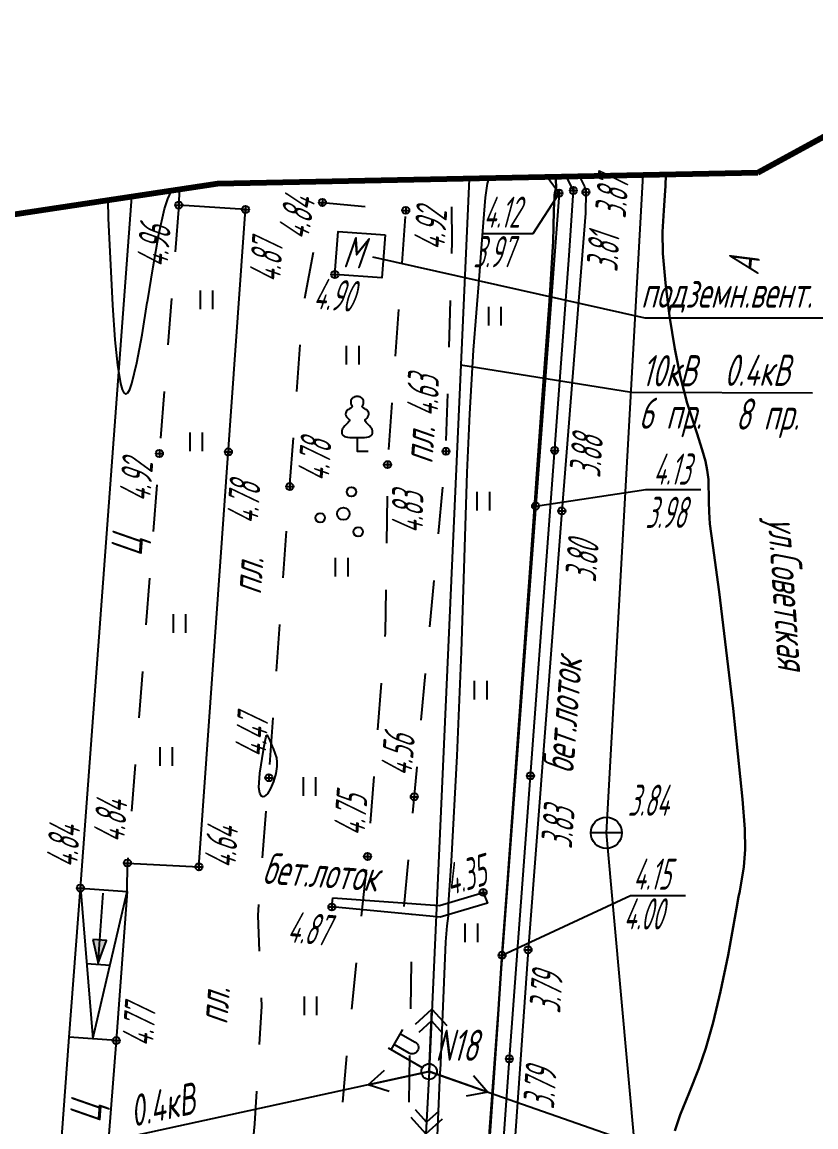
# Model space of a CAD drawing. Extents: x 1233805 to 1234355, y 654698 to 655114.
# Drawn here: x 1234004.64 to 1234030.1, y 655056.28 to 655091.71 of the extents above; entities that cross this region are included whole.
import ezdxf

# ---------------------------------------------------------------- set-up
doc = ezdxf.new("R2010")
doc.units = 0
doc.linetypes.add('ИИDash_15_15', pattern=[3, 1.5, -1.5])
for name, color, linetype, lineweight in [('ИИ_ВОДОПРОВОДЫ', 80, 'Continuous', 25), ('ИИ_ГОРИЗОНТАЛИ_ОСН', 32, 'Continuous', 25), ('ИИ_ГОРИЗОНТАЛИ_УТОЛЩ', 32, 'Continuous', 30), ('ИИ_ДОРОГИ_АД', 7, 'Continuous', 25), ('ИИ_ЛЭП_ВН', 250, 'Continuous', 25), ('ИИ_ЛЭП_НН', 250, 'Continuous', 25), ('ИИ_ОТМЕТКИ', 7, 'Continuous', 25), ('ИИ_СООРУЖЕНИЕ', 7, 'Continuous', 25), ('ИИ_СТРОЕНИЕ', 7, 'Continuous', 25), ('ИИ_УГОДЬЯ', 7, 'Continuous', 25)]:
    doc.layers.add(name, color=color, linetype=linetype, lineweight=lineweight)
doc.layers.add('Оформление точек', color=7, linetype='Continuous')
doc.styles.add('VNIPISIMPLEXCUR', font='simplex.shx', dxfattribs={"width": 0.8, "oblique": 15})
doc.styles.add('ГОСТ 2.304 КУРСИВ', font='cs_gost2304.shx', dxfattribs={"oblique": 15})
doc.linetypes.add('ИИ251222', pattern='A,2,-2,3,-0.6,["В",VNIPISIMPLEXCUR,S=2,R=0,X=0,Y=-1],-2.8,3,-2,8,-2,8,-2,6', length=41.4)

# ---------------------------------------------------------------- blocks, each defined once
blk = doc.blocks.new('ИИ05401')
at = {"color": 0, "linetype": 'Continuous', "lineweight": 25}
for points in [[(-0.4, 1.2), (-0.4, 0)], [(0.4, 1.2), (0.4, 0)]]:
    blk.add_lwpolyline(points, dxfattribs=at)
blk = doc.blocks.new('ИИ0511015')
at = {"linetype": 'Continuous', "lineweight": 25}
blk.add_hatch(color=0, dxfattribs=at).paths.add_polyline_path([(-0.05, 0, 1), (0.05, 0, 1)])
at = {"color": 0, "linetype": 'Continuous', "lineweight": 25, "flags": 128}
for points in [[(0, 0.5), (0, 3)], [(0, 2.806), (1.5, 2.806)], [(1.184, 2.806), (1.184, 1.706), (1.174, 1.617), (1.144, 1.532), (1.096, 1.456), (1.033, 1.393), (0.957, 1.345), (0.873, 1.316), (0.784, 1.306), (0.695, 1.316), (0.61, 1.345), (0.534, 1.393), (0.471, 1.456), (0.423, 1.532), (0.394, 1.617), (0.384, 1.706), (0.384, 2.806)]]:
    blk.add_lwpolyline(points, dxfattribs=at)
at = {"color": 0, "linetype": 'Continuous', "lineweight": 25}
for radius in [0.5, 0.05]:
    blk.add_circle((0, 0), radius, dxfattribs=at)
blk = doc.blocks.new('ИИ051141')
at = {"color": 0, "linetype": 'Continuous', "lineweight": 25, "flags": 128}
for points in [[(2.5, 0.75), (3.25, 0), (2.5, -0.75)], [(3, 1), (4, 0), (3, -1)], [(0, 0), (4, 0)]]:
    blk.add_lwpolyline(points, dxfattribs=at)
blk = doc.blocks.new('ИИ051144')
at = {"color": 0, "linetype": 'Continuous', "lineweight": 25, "flags": 128}
for points in [[(4, 0), (0, 0)], [(2.775, 0.707), (4, 0), (2.775, -0.707)]]:
    blk.add_lwpolyline(points, dxfattribs=at)
blk = doc.blocks.new('ИИ04101')
at = {"linetype": 'Continuous'}
blk.add_hatch(color=0, dxfattribs=at).paths.add_polyline_path([(5, -0.441), (7.5, 0), (5, 0.441)])
at = {"color": 0, "linetype": 'Continuous', "flags": 128}
blk.add_lwpolyline([(7.5, 0), (0, 0)], dxfattribs=at)
blk.add_lwpolyline([(5, -0.441), (7.5, 0), (5, 0.441)], close=True, dxfattribs=at)
blk = doc.blocks.new('ИИ053881')
at = {"color": 0, "linetype": 'Continuous', "lineweight": 25}
blk.add_lwpolyline([(0, 0.875), (0.129, 0.876), (0.342, 0.878), (0.479, 0.882), (0.614, 0.891), (0.726, 0.907), (0.816, 0.94), (0.906, 1), (0.956, 1.071), (0.983, 1.151), (0.991, 1.231), (0.986, 1.295), (0.963, 1.379), (0.932, 1.445), (0.884, 1.516), (0.798, 1.61), (0.719, 1.692), (0.646, 1.766), (0.575, 1.842), (0.536, 1.889), (0.511, 1.929), (0.501, 1.967), (0.504, 1.992), (0.518, 2.017), (0.545, 2.049), (0.608, 2.115), (0.679, 2.198), (0.732, 2.29), (0.745, 2.372), (0.736, 2.444), (0.709, 2.515), (0.672, 2.575), (0.633, 2.617), (0.596, 2.646), (0.548, 2.678), (0.495, 2.709), (0.408, 2.76), (0.363, 2.789), (0.336, 2.812), (0.324, 2.831), (0.321, 2.846), (0.325, 2.865), (0.335, 2.89), (0.353, 2.928), (0.372, 2.968), (0.4, 3.034), (0.413, 3.103), (0.412, 3.19), (0.398, 3.247), (0.363, 3.319), (0.32, 3.377), (0.284, 3.414), (0.246, 3.444), (0.181, 3.476), (0.125, 3.489), (0.07, 3.496), (0, 3.5), (-0.07, 3.496), (-0.125, 3.489), (-0.181, 3.476), (-0.246, 3.444), (-0.284, 3.414), (-0.32, 3.377), (-0.363, 3.319), (-0.398, 3.247), (-0.412, 3.19), (-0.413, 3.103), (-0.4, 3.034), (-0.372, 2.968), (-0.353, 2.928), (-0.335, 2.89), (-0.325, 2.865), (-0.321, 2.846), (-0.324, 2.831), (-0.336, 2.812), (-0.363, 2.789), (-0.408, 2.76), (-0.495, 2.709), (-0.548, 2.678), (-0.596, 2.646), (-0.633, 2.617), (-0.672, 2.575), (-0.709, 2.515), (-0.736, 2.444), (-0.745, 2.372), (-0.732, 2.29), (-0.679, 2.198), (-0.608, 2.115), (-0.545, 2.049), (-0.518, 2.017), (-0.504, 1.992), (-0.501, 1.967), (-0.511, 1.929), (-0.536, 1.889), (-0.575, 1.842), (-0.646, 1.766), (-0.719, 1.692), (-0.798, 1.61), (-0.884, 1.516), (-0.932, 1.445), (-0.963, 1.379), (-0.986, 1.295), (-0.991, 1.231), (-0.983, 1.151), (-0.956, 1.071), (-0.906, 1), (-0.816, 0.94), (-0.726, 0.907), (-0.614, 0.891), (-0.479, 0.882), (-0.342, 0.878), (-0.129, 0.876)], close=True, dxfattribs=at)
blk.add_lwpolyline([(0, 0.875), (0, 0), (0.7, 0)], dxfattribs=at)
blk = doc.blocks.new('ИИ05394')
at = {"color": 0, "linetype": 'Continuous', "lineweight": 25}
for centre, radius in [((0.52, 1.407), 0.3), ((-1.479, -0.253), 0.3), ((0, 0), 0.4), ((0.958, -1.154), 0.3)]:
    blk.add_circle(centre, radius, dxfattribs=at)
blk = doc.blocks.new('ИИ051172')
at = {"color": 0, "linetype": 'Continuous', "lineweight": 25, "flags": 128}
blk.add_lwpolyline([(1, 0), (-1, 0)], dxfattribs=at)
at = {"color": 0, "linetype": 'Continuous', "lineweight": 25}
blk.add_circle((0, 0), 1, dxfattribs=at)
at = {"color": 0, "linetype": 'Continuous', "style": 'VNIPISIMPLEXCUR', "oblique": 15, "width": 0.8}
for tag, p in [('NUMBER', (1.7, -1)), ('HATCH', (1.7, -4.4)), ('HEIGHT', (1.7, -7.8)), ('TOP1', (1.7, -11.2)), ('TOP2', (1.7, -14.6)), ('TOP3', (1.7, -18)), ('TOP4', (1.7, -21.4)), ('TOP5', (1.7, -24.8)), ('BOTTOM', (1.7, -28.2))]:
    blk.add_attdef(tag, p, '', height=2, dxfattribs=at)
blk = doc.blocks.new('PICKET')
at = {"color": 0, "linetype": 'Continuous', "lineweight": 25}
for p, q in [((-0.23, 0), (0.23, 0)), ((0, 0.23), (0, -0.23))]:
    blk.add_line(p, q, dxfattribs=at)
blk.add_circle((0, 0), 0.23, dxfattribs=at)
at = {"color": 0, "linetype": 'Continuous', "style": 'VNIPISIMPLEXCUR', "oblique": 15, "width": 0.8}
blk.add_attdef('OTMETKA', (1.25, 0.3), '', height=2, dxfattribs=at)
at = {"color": 8, "linetype": 'Continuous', "style": 'VNIPISIMPLEXCUR', "oblique": 15, "width": 0.8, "flags": 1}
blk.add_attdef('NOMER', (1.25, -2.7), '', height=2, dxfattribs=at)

msp = doc.modelspace()

# ---------------------------------------------------------------- linework, layer by layer
at = {"layer": 'ИИ_ВОДОПРОВОДЫ', "linetype": 'ИИ251222', "flags": 128}
msp.add_lwpolyline([(1234081.644, 654705.568), (1234070.764, 654790.266), (1234046.966, 654859.039), (1234040.104, 654881.715), (1234023.378, 655065.709), (1234024.557, 655086.806)], dxfattribs=at)
at = {"layer": 'ИИ_ГОРИЗОНТАЛИ_ОСН', "flags": 128}
for points, elevation in [([(1234017.89, 655054.189), (1234018.054, 655058.055), (1234018.055, 655058.075), (1234018.232, 655062.212), (1234018.27, 655062.73), (1234018.311, 655063.05), (1234018.319, 655063.106), (1234018.318, 655063.269), (1234018.314, 655063.357), (1234018.318, 655063.413), (1234018.414, 655064.803), (1234018.592, 655068.175), (1234018.733, 655071.514), (1234018.831, 655074.519), (1234018.92, 655077.266), (1234019, 655079.148), (1234019.123, 655081.195), (1234019.308, 655083.589), (1234019.377, 655084.45), (1234019.438, 655085.29), (1234019.5, 655086.083), (1234019.57, 655086.532), (1234019.615, 655086.703)], 4.5), ([(1234007.386, 655085.993), (1234007.4, 655085.426), (1234007.537, 655082.631), (1234007.616, 655081.526), (1234007.697, 655080.715), (1234007.795, 655080.117), (1234007.849, 655079.93), (1234007.906, 655079.819), (1234007.966, 655079.782), (1234008.029, 655079.82), (1234008.095, 655079.933), (1234008.165, 655080.121), (1234008.326, 655080.782), (1234008.49, 655081.684), (1234008.658, 655082.724), (1234008.661, 655082.744), (1234008.842, 655083.867), (1234009.028, 655084.913), (1234009.211, 655085.728), (1234009.315, 655086.047), (1234009.425, 655086.276), (1234009.445, 655086.302)], 5)]:
    msp.add_lwpolyline(points, dxfattribs=dict(at, elevation=elevation))
at = {"layer": 'ИИ_ГОРИЗОНТАЛИ_ОСН', "elevation": 4.5, "flags": 128}
msp.add_lwpolyline([(1234012.382, 655068.37), (1234012.386, 655068.387), (1234012.459, 655068.762), (1234012.481, 655068.827), (1234012.504, 655068.841), (1234012.585, 655068.669), (1234012.658, 655068.482), (1234012.689, 655068.41), (1234012.796, 655068.116), (1234012.815, 655067.979), (1234012.814, 655067.838), (1234012.778, 655067.611), (1234012.706, 655067.36), (1234012.61, 655067.129), (1234012.508, 655066.962), (1234012.408, 655066.877), (1234012.362, 655066.87), (1234012.321, 655066.886), (1234012.261, 655066.986), (1234012.234, 655067.166), (1234012.263, 655067.622), (1234012.381, 655068.36), (1234012.382, 655068.37)], close=True, dxfattribs=at)
at = {"layer": 'ИИ_ГОРИЗОНТАЛИ_УТОЛЩ', "elevation": 4, "flags": 128}
for points in [[(1234025.287, 655086.821), (1234025.271, 655086.447), (1234025.269, 655086.312), (1234025.225, 655085.673), (1234025.18, 655084.985), (1234025.194, 655084.289), (1234025.271, 655083.355), (1234025.404, 655082.279), (1234025.572, 655081.235), (1234025.758, 655080.321), (1234025.975, 655079.493), (1234026.277, 655078.543), (1234026.455, 655077.995), (1234026.556, 655077.627), (1234026.612, 655077.339), (1234026.649, 655077.041), (1234026.67, 655076.338), (1234026.673, 655076.01), (1234026.702, 655075.621), (1234026.793, 655074.924), (1234026.991, 655073.445), (1234027.441, 655069.703), (1234027.748, 655066.786), (1234027.82, 655065.832), (1234027.829, 655065.172), (1234027.784, 655064.619), (1234027.654, 655063.84), (1234027.621, 655063.655), (1234027.555, 655063.285), (1234027.282, 655061.788), (1234027.044, 655060.624), (1234026.806, 655059.625), (1234026.571, 655058.801), (1234026.346, 655058.156), (1234026.031, 655057.372), (1234025.75, 655056.67), (1234025.577, 655056.153)], [(1234020.039, 655061.856), (1234020.203, 655064.124), (1234020.963, 655074.643), (1234021.29, 655079.176), (1234021.55, 655082.768), (1234021.674, 655084.684), (1234021.683, 655085.14), (1234021.695, 655085.679), (1234021.715, 655086.104), (1234021.716, 655086.125), (1234021.718, 655086.156), (1234021.731, 655086.25), (1234021.737, 655086.268), (1234021.767, 655086.409), (1234021.761, 655086.661), (1234021.747, 655086.747)], [(1234019.259, 655050.463), (1234019.671, 655056.466), (1234019.884, 655059.565), (1234020.008, 655061.364), (1234020.041, 655061.856), (1234020.043, 655061.899), (1234020.043, 655061.904), (1234020.043, 655061.906), (1234020.043, 655061.906), (1234020.043, 655061.906)]]:
    msp.add_lwpolyline(points, dxfattribs=at)
at = {"layer": 'ИИ_ДОРОГИ_АД', "flags": 128}
for points in [[(1234021.486, 655086.742), (1234021.86, 655086.227), (1234020.034, 655061.784), (1234018.936, 655046.839), (1234018.342, 655038.947), (1234017.711, 655030.375), (1234017.255, 655024.139), (1234016.403, 655013.482), (1234015.902, 655006.983), (1234014.695, 654990.95), (1234014.354, 654987.714), (1234013.98, 654987.044), (1234013.574, 654986.471), (1234013.195, 654986.1), (1234012.524, 654985.606), (1234011.173, 654984.979), (1234010.311, 654984.554)], [(1234008.016, 655063.826), (1234008.018, 655064.742), (1234010.312, 655064.621), (1234011.809, 655085.703), (1234009.666, 655085.844), (1234009.704, 655086.341)], [(1234007.661, 655059.046), (1234007.201, 655053.16)]]:
    msp.add_lwpolyline(points, dxfattribs=at)
at = {"layer": 'ИИ_ДОРОГИ_АД', "linetype": 'ИИDash_15_15', "flags": 128}
for points in [[(1234016.896, 655063.351), (1234018.235, 655077.948), (1234018.434, 655084.671), (1234018.408, 655086.677)], [(1234009.666, 655085.844), (1234008.018, 655064.742)], [(1234016.081, 655039.112), (1234016.856, 655046.442), (1234017.16, 655063.087)]]:
    msp.add_lwpolyline(points, dxfattribs=at)
msp.add_lwpolyline([(1234011.739, 655052.945), (1234012.108, 655056.377), (1234012.331, 655060.146), (1234012.21, 655063.063), (1234012.556, 655067.477), (1234013.226, 655076.817), (1234013.644, 655082.473), (1234014.272, 655085.929), (1234016.944, 655085.676), (1234016.362, 655077.52), (1234016.287, 655072.123), (1234015.72, 655064.953), (1234015.063, 655058.751), (1234014.525, 655052.729)], close=True, dxfattribs=at)
at = {"layer": 'ИИ_ЛЭП_ВН', "elevation": -11.67, "flags": 128}
for points in [[(1234018.974, 655086.689), (1234017.695, 655058.052), (1234015.433, 655015.566), (1234050.337, 655012.908), (1234071.226, 654975.124), (1234078.323, 654925.625), (1234104.321, 654887.734)], [(1234029.984, 655079.809), (1234024.185, 655079.833), (1234018.707, 655080.708)]]:
    msp.add_lwpolyline(points, dxfattribs=at)
at = {"layer": 'ИИ_ЛЭП_НН', "elevation": -11.67, "flags": 128}
for points in [[(1234017.695, 655058.052), (1234005.883, 655055.481)], [(1234017.695, 655058.052), (1234040.454, 655050.088), (1234072.05, 655037.05)]]:
    msp.add_lwpolyline(points, dxfattribs=at)
at = {"layer": 'ИИ_ОТМЕТКИ'}
for points, elevation in [([(1234021.86, 655086.23), (1234021.016, 655084.918), (1234019.442, 655084.918)], 3.973), ([(1234021.11, 655076.192), (1234024.64, 655076.721), (1234026.405, 655076.721)], 3.984), ([(1234020.034, 655061.791), (1234024.154, 655063.7), (1234025.919, 655063.7)], 4)]:
    msp.add_lwpolyline(points, dxfattribs=dict(at, elevation=elevation))
at = {"layer": 'ИИ_СООРУЖЕНИЕ', "flags": 128}
msp.add_lwpolyline([(1234022.519, 655086.763), (1234022.677, 655086.437), (1234022.724, 655086.262), (1234022.706, 655085.588), (1234021.949, 655076.034), (1234020.868, 655061.96), (1234019.361, 655040.426), (1234017.62, 655016.907), (1234017.316, 655016.922), (1234017.928, 655025.64), (1234018.484, 655033.487), (1234020.267, 655058.461), (1234022.186, 655084.228), (1234022.32, 655086.312), (1234022.102, 655086.755)], dxfattribs=at)
msp.add_lwpolyline([(1234014.612, 655063.625), (1234018.027, 655063.38), (1234019.425, 655063.801), (1234019.562, 655063.456), (1234018.051, 655063.002), (1234014.578, 655063.332)], close=True, dxfattribs=at)
at = {"layer": 'ИИ_СТРОЕНИЕ'}
for points in [[(1233997.637, 655084.533), (1233995.904, 655061.183), (1233995.564, 655056.609), (1233995.231, 655052.121), (1233994.861, 655047.133), (1233994.447, 655041.554), (1233994.157, 655037.642), (1233993.127, 655023.772), (1233992.843, 655019.945), (1233992.711, 655018.158), (1233992.517, 655015.542), (1233992.229, 655011.671), (1233997.631, 655011.338), (1234002.093, 655011.062), (1234004.256, 655010.928), (1234004.485, 655014.114), (1234005.358, 655026.27), (1234006.322, 655039.703), (1234006.865, 655047.266), (1234005.282, 655047.384), (1234006.156, 655059.158), (1234006.511, 655063.937), (1234008.156, 655086.109)], [(1234006.511, 655063.937), (1234006.909, 655059.102), (1234008.016, 655063.826)], [(1234006.71, 655061.52), (1234007.462, 655061.464)]]:
    msp.add_lwpolyline(points, dxfattribs=at)
at = {"layer": 'ИИ_СТРОЕНИЕ', "flags": 128}
msp.add_lwpolyline([(1234016.284, 655084.888), (1234016.181, 655083.506), (1234014.671, 655083.618), (1234014.774, 655085)], close=True, dxfattribs=at)
msp.add_lwpolyline([(1234015.881, 655084.188), (1234024.608, 655082.229), (1234031.546, 655082.229)], dxfattribs=at)
at = {"layer": 'ИИ_СТРОЕНИЕ'}
msp.add_lwpolyline([(1234008.016, 655063.826), (1234007.661, 655059.046), (1234006.156, 655059.158), (1234006.511, 655063.937)], close=True, dxfattribs=at)
at = {"layer": 'Оформление точек', "color": 41, "lineweight": 80}
msp.add_lwpolyline([(1234059.482, 655089.903), (1234043.421, 655091.714), (1234034.666, 655090.386), (1234028.236, 655086.883), (1234010.907, 655086.521), (1233982.671, 655082.292), (1233956.24, 655083.199), (1233946.655, 655081.453), (1233930.199, 655076.458), (1233877.216, 655076.528), (1233835.712, 655079.571), (1233829.431, 655025.749), (1233818.221, 654852.927), (1233807.506, 654725.363), (1233805.351, 654698.229), (1234024.617, 654701.92), (1234177.241, 654711.682)], dxfattribs=at)

# ---------------------------------------------------------------- block references
at = {"layer": 'ИИ_ВОДОПРОВОДЫ', "color": 7}
ref = msp.add_blockref('ИИ051172', (1234023.378, 655065.709, 3.84), dxfattribs=dict(at, xscale=0.5, yscale=0.5, zscale=0.5))
ref.add_attrib('HATCH', '3.84', (1234024.062, 655066.255, 15.51), dxfattribs={"layer": '0', "color": 0, "linetype": 'Continuous', "height": 1, "rotation": 360, "style": 'ГОСТ 2.304 КУРСИВ', "oblique": 15, "width": 0.65})
at = {"layer": 'ИИ_ЛЭП_ВН', "xscale": 0.5, "yscale": 0.5, "zscale": 0.5}
for name, rotation in [('ИИ051141', 87.44316758422433), ('ИИ0511015', 59.99999999999999), ('ИИ051141', 266.952026337967)]:
    msp.add_blockref(name, (1234017.695, 655058.052, -11.67), dxfattribs=dict(at, rotation=rotation))
at = {"layer": 'ИИ_ЛЭП_НН', "xscale": 0.4999999999999997, "yscale": 0.4999999999999997, "zscale": 0.4999999999999997}
for rotation in [192.2790628509188, 340.7138062686387]:
    msp.add_blockref('ИИ051144', (1234017.695, 655058.052, -11.67), dxfattribs=dict(at, rotation=rotation))
at = {"layer": 'ИИ_ОТМЕТКИ'}
ref = msp.add_blockref('PICKET', (1234022.724, 655086.262, 3.869), dxfattribs=dict(at, xscale=0.5, yscale=0.5, zscale=0.5))
ref.add_attrib('OTMETKA', '3.87', (1234023.998, 655085.401, 3.869), dxfattribs={"layer": '0', "color": 0, "linetype": 'Continuous', "height": 1, "rotation": 85.4704, "style": 'ГОСТ 2.304 КУРСИВ', "oblique": 15, "width": 0.65})
ref = msp.add_blockref('PICKET', (1234022.32, 655086.312, 3.811), dxfattribs=dict(at, xscale=0.5, yscale=0.5, zscale=0.5))
ref.add_attrib('OTMETKA', '3.81', (1234023.733, 655083.687, 3.811), dxfattribs={"layer": '0', "color": 0, "linetype": 'Continuous', "height": 1, "rotation": 86.3415, "style": 'ГОСТ 2.304 КУРСИВ', "oblique": 15, "width": 0.65})
ref = msp.add_blockref('PICKET', (1234014.272, 655085.929, 4.84), dxfattribs=dict(at, xscale=0.5, yscale=0.5, zscale=0.5))
ref.add_attrib('OTMETKA', '4.84', (1234013.808, 655084.691, 4.84), dxfattribs={"layer": '0', "color": 0, "linetype": 'Continuous', "height": 1, "rotation": 79.7021, "style": 'ГОСТ 2.304 КУРСИВ', "oblique": 15, "width": 0.65})
ref = msp.add_blockref('PICKET', (1234021.86, 655086.227, 3.973), dxfattribs=dict(at, xscale=0.5, yscale=0.5, zscale=0.5))
ref.add_attrib('OTMETKA', '3.97', (1234019.109, 655083.849, 3.973), dxfattribs={"layer": '0', "color": 0, "linetype": 'Continuous', "height": 1, "style": 'ГОСТ 2.304 КУРСИВ', "oblique": 15, "width": 0.65})
ref = msp.add_blockref('PICKET', (1234009.666, 655085.844, 4.964), dxfattribs=dict(at, xscale=0.5, yscale=0.5, zscale=0.5))
ref.add_attrib('OTMETKA', '4.96', (1234009.308, 655083.824, 4.964), dxfattribs={"layer": '0', "color": 0, "linetype": 'Continuous', "height": 1, "rotation": 85.5354, "style": 'ГОСТ 2.304 КУРСИВ', "oblique": 15, "width": 0.65})
ref = msp.add_blockref('PICKET', (1234011.809, 655085.703, 4.872), dxfattribs=dict(at, xscale=0.5, yscale=0.5, zscale=0.5))
ref.add_attrib('OTMETKA', '4.87', (1234012.918, 655083.347, 4.872), dxfattribs={"layer": '0', "color": 0, "linetype": 'Continuous', "height": 1, "rotation": 85.9377, "style": 'ГОСТ 2.304 КУРСИВ', "oblique": 15, "width": 0.65})
ref = msp.add_blockref('PICKET', (1234016.944, 655085.676, 4.923), dxfattribs=dict(at, xscale=0.5, yscale=0.5, zscale=0.5))
ref.add_attrib('OTMETKA', '4.92', (1234018.186, 655084.377, 4.923), dxfattribs={"layer": '0', "color": 0, "linetype": 'Continuous', "height": 1, "rotation": 85.9197, "style": 'ГОСТ 2.304 КУРСИВ', "oblique": 15, "width": 0.65})
ref = msp.add_blockref('PICKET', (1234014.671, 655083.618, 4.9), dxfattribs=dict(at, xscale=0.5, yscale=0.5, zscale=0.5))
ref.add_attrib('OTMETKA', '4.90', (1234013.96, 655082.514, 4.9), dxfattribs={"layer": '0', "color": 0, "linetype": 'Continuous', "height": 1, "rotation": 355.7555, "style": 'ГОСТ 2.304 КУРСИВ', "oblique": 15, "width": 0.65})
ref = msp.add_blockref('PICKET', (1234018.235, 655077.948, 4.625), dxfattribs=dict(at, xscale=0.5, yscale=0.5, zscale=0.5))
ref.add_attrib('OTMETKA', '4.63', (1234017.976, 655079.048, 4.625), dxfattribs={"layer": '0', "color": 0, "linetype": 'Continuous', "height": 1, "rotation": 88.3061, "style": 'ГОСТ 2.304 КУРСИВ', "oblique": 15, "width": 0.65})
ref = msp.add_blockref('PICKET', (1234021.721, 655077.976, 3.877), dxfattribs=dict(at, xscale=0.5, yscale=0.5, zscale=0.5))
ref.add_attrib('OTMETKA', '3.88', (1234023.18, 655077.082, 3.877), dxfattribs={"layer": '0', "color": 0, "linetype": 'Continuous', "height": 1, "rotation": 85.7407, "style": 'ГОСТ 2.304 КУРСИВ', "oblique": 15, "width": 0.65})
ref = msp.add_blockref('PICKET', (1234013.226, 655076.817, 4.776), dxfattribs=dict(at, xscale=0.5, yscale=0.5, zscale=0.5))
ref.add_attrib('OTMETKA', '4.78', (1234014.473, 655076.962, 4.776), dxfattribs={"layer": '0', "color": 0, "linetype": 'Continuous', "height": 1, "rotation": 85.7716, "style": 'ГОСТ 2.304 КУРСИВ', "oblique": 15, "width": 0.65})
ref = msp.add_blockref('PICKET', (1234009.044, 655077.877, 4.918), dxfattribs=dict(at, xscale=0.5, yscale=0.5, zscale=0.5))
ref.add_attrib('OTMETKA', '4.92', (1234008.748, 655076.304, 4.918), dxfattribs={"layer": '0', "color": 0, "linetype": 'Continuous', "height": 1, "rotation": 85.5354, "style": 'ГОСТ 2.304 КУРСИВ', "oblique": 15, "width": 0.65})
ref = msp.add_blockref('PICKET', (1234011.257, 655077.929, 4.785), dxfattribs=dict(at, xscale=0.5, yscale=0.5, zscale=0.5))
ref.add_attrib('OTMETKA', '4.78', (1234012.2, 655075.594, 4.785), dxfattribs={"layer": '0', "color": 0, "linetype": 'Continuous', "height": 1, "rotation": 85.9377, "style": 'ГОСТ 2.304 КУРСИВ', "oblique": 15, "width": 0.65})
ref = msp.add_blockref('PICKET', (1234016.362, 655077.52, 4.83), dxfattribs=dict(at, xscale=0.5, yscale=0.5, zscale=0.5))
ref.add_attrib('OTMETKA', '4.83', (1234017.493, 655075.305, 4.83), dxfattribs={"layer": '0', "color": 0, "linetype": 'Continuous', "height": 1, "rotation": 89.2084, "style": 'ГОСТ 2.304 КУРСИВ', "oblique": 15, "width": 0.65})
ref = msp.add_blockref('PICKET', (1234021.11, 655076.189, 3.984), dxfattribs=dict(at, xscale=0.5, yscale=0.5, zscale=0.5))
ref.add_attrib('OTMETKA', '3.98', (1234024.626, 655075.489, 3.984), dxfattribs={"layer": '0', "color": 0, "linetype": 'Continuous', "height": 1, "style": 'ГОСТ 2.304 КУРСИВ', "oblique": 15, "width": 0.65})
ref = msp.add_blockref('PICKET', (1234021.949, 655076.034, 3.797), dxfattribs=dict(at, xscale=0.5, yscale=0.5, zscale=0.5))
ref.add_attrib('OTMETKA', '3.80', (1234023.041, 655073.73, 3.797), dxfattribs={"layer": '0', "color": 0, "linetype": 'Continuous', "height": 1, "rotation": 85.4704, "style": 'ГОСТ 2.304 КУРСИВ', "oblique": 15, "width": 0.65})
ref = msp.add_blockref('PICKET', (1234012.556, 655067.477, 4.468), dxfattribs=dict(at, xscale=0.5, yscale=0.5, zscale=0.5))
ref.add_attrib('OTMETKA', '4.47', (1234012.451, 655068.111, 4.468), dxfattribs={"layer": '0', "color": 0, "linetype": 'Continuous', "height": 1, "rotation": 85.898, "style": 'ГОСТ 2.304 КУРСИВ', "oblique": 15, "width": 0.65})
ref = msp.add_blockref('PICKET', (1234017.219, 655066.867, 4.558), dxfattribs=dict(at, xscale=0.5, yscale=0.5, zscale=0.5))
ref.add_attrib('OTMETKA', '4.56', (1234017.127, 655067.503, 4.558), dxfattribs={"layer": '0', "color": 0, "linetype": 'Continuous', "height": 1, "rotation": 84.7603, "style": 'ГОСТ 2.304 КУРСИВ', "oblique": 15, "width": 0.65})
ref = msp.add_blockref('PICKET', (1234020.944, 655067.539, 3.83), dxfattribs=dict(at, xscale=0.5, yscale=0.5, zscale=0.5))
ref.add_attrib('OTMETKA', '3.83', (1234022.271, 655065.18, 3.83), dxfattribs={"layer": '0', "color": 0, "linetype": 'Continuous', "height": 1, "rotation": 85.6067, "style": 'ГОСТ 2.304 КУРСИВ', "oblique": 15, "width": 0.65})
ref = msp.add_blockref('PICKET', (1234015.72, 655064.953, 4.749), dxfattribs=dict(at, xscale=0.5, yscale=0.5, zscale=0.5))
ref.add_attrib('OTMETKA', '4.75', (1234015.62, 655065.588, 4.749), dxfattribs={"layer": '0', "color": 0, "linetype": 'Continuous', "height": 1, "rotation": 85.4732, "style": 'ГОСТ 2.304 КУРСИВ', "oblique": 15, "width": 0.65})
ref = msp.add_blockref('PICKET', (1234008.018, 655064.742, 4.842), dxfattribs=dict(at, xscale=0.5, yscale=0.5, zscale=0.5))
ref.add_attrib('OTMETKA', '4.84', (1234007.917, 655065.377, 4.842), dxfattribs={"layer": '0', "color": 0, "linetype": 'Continuous', "height": 1, "rotation": 85.5354, "style": 'ГОСТ 2.304 КУРСИВ', "oblique": 15, "width": 0.65})
ref = msp.add_blockref('PICKET', (1234006.511, 655063.937, 4.836), dxfattribs=dict(at, xscale=0.5, yscale=0.5, zscale=0.5))
ref.add_attrib('OTMETKA', '4.84', (1234006.408, 655064.571, 4.836), dxfattribs={"layer": '0', "color": 0, "linetype": 'Continuous', "height": 1, "rotation": 85.7555, "style": 'ГОСТ 2.304 КУРСИВ', "oblique": 15, "width": 0.65})
ref = msp.add_blockref('PICKET', (1234010.312, 655064.621, 4.636), dxfattribs=dict(at, xscale=0.5, yscale=0.5, zscale=0.5))
ref.add_attrib('OTMETKA', '4.64', (1234011.481, 655064.549, 4.636), dxfattribs={"layer": '0', "color": 0, "linetype": 'Continuous', "height": 1, "rotation": 85.9377, "style": 'ГОСТ 2.304 КУРСИВ', "oblique": 15, "width": 0.65})
ref = msp.add_blockref('PICKET', (1234019.425, 655063.801, 4.35), dxfattribs=dict(at, xscale=0.5, yscale=0.5, zscale=0.5))
ref.add_attrib('OTMETKA', '4.35', (1234018.363, 655063.686, 4.35), dxfattribs={"layer": '0', "color": 0, "linetype": 'Continuous', "height": 1, "rotation": 16.7477, "style": 'ГОСТ 2.304 КУРСИВ', "oblique": 15, "width": 0.65})
ref = msp.add_blockref('PICKET', (1234014.578, 655063.332, 4.865), dxfattribs=dict(at, xscale=0.5, yscale=0.5, zscale=0.5))
ref.add_attrib('OTMETKA', '4.87', (1234013.118, 655062.207, 4.865), dxfattribs={"layer": '0', "color": 0, "linetype": 'Continuous', "height": 1, "rotation": 354.5716, "style": 'ГОСТ 2.304 КУРСИВ', "oblique": 15, "width": 0.65})
ref = msp.add_blockref('PICKET', (1234020.034, 655061.784, 4), dxfattribs=dict(at, xscale=0.5, yscale=0.5, zscale=0.5))
ref.add_attrib('OTMETKA', '4.00', (1234023.926, 655062.609, 4), dxfattribs={"layer": '0', "color": 0, "linetype": 'Continuous', "height": 1, "style": 'ГОСТ 2.304 КУРСИВ', "oblique": 15, "width": 0.65})
ref = msp.add_blockref('PICKET', (1234020.868, 655061.96, 3.793), dxfattribs=dict(at, xscale=0.5, yscale=0.5, zscale=0.5))
ref.add_attrib('OTMETKA', '3.79', (1234021.898, 655059.9, 3.793), dxfattribs={"layer": '0', "color": 0, "linetype": 'Continuous', "height": 1, "rotation": 85.9964, "style": 'ГОСТ 2.304 КУРСИВ', "oblique": 15, "width": 0.65})
ref = msp.add_blockref('PICKET', (1234007.661, 655059.046, 4.771), dxfattribs=dict(at, xscale=0.5, yscale=0.5, zscale=0.5))
ref.add_attrib('OTMETKA', '4.77', (1234008.838, 655058.83, 4.771), dxfattribs={"layer": '0', "color": 0, "linetype": 'Continuous', "height": 1, "rotation": 85.7555, "style": 'ГОСТ 2.304 КУРСИВ', "oblique": 15, "width": 0.65})
ref = msp.add_blockref('PICKET', (1234020.267, 655058.461, 3.789), dxfattribs=dict(at, xscale=0.5, yscale=0.5, zscale=0.5))
ref.add_attrib('OTMETKA', '3.79', (1234021.698, 655056.832, 3.789), dxfattribs={"layer": '0', "color": 0, "linetype": 'Continuous', "height": 1, "rotation": 85.9964, "style": 'ГОСТ 2.304 КУРСИВ', "oblique": 15, "width": 0.65})
at = {"layer": 'ИИ_СТРОЕНИЕ', "xscale": 0.3, "yscale": 0.5, "zscale": 0.5, "rotation": 265.8740537717804}
msp.add_blockref('ИИ04101', (1234007.238, 655063.771), dxfattribs=at)
at = {"layer": 'ИИ_УГОДЬЯ', "xscale": 0.5, "yscale": 0.5, "zscale": 0.5}
for name, p in [('ИИ05401', (1234010.548, 655082.501)), ('ИИ05401', (1234019.795, 655081.984)), ('ИИ05401', (1234015.239, 655080.729)), ('ИИ053881', (1234015.388, 655077.954, -11.67)), ('ИИ05401', (1234010.221, 655077.949)), ('ИИ05394', (1234014.944, 655075.944, -11.67)), ('ИИ05401', (1234019.43, 655076.048)), ('ИИ05401', (1234014.884, 655073.93)), ('ИИ05401', (1234009.687, 655072.126)), ('ИИ05401', (1234019.342, 655069.985)), ('ИИ05401', (1234009.256, 655067.858)), ('ИИ05401', (1234013.856, 655066.894)), ('ИИ05401', (1234019.044, 655062.207)), ('ИИ05401', (1234013.886, 655059.861))]:
    msp.add_blockref(name, p, dxfattribs=at)

# ---------------------------------------------------------------- texts
at = {"layer": 'ИИ_ДОРОГИ_АД', "style": 'ГОСТ 2.304 КУРСИВ', "oblique": 15, "width": 0.8}
for s, rotation, p in [('А', 84.8418, (1234028.257, 655083.578)), ('пл.', 85.7555, (1234017.803, 655077.535)), ('ул.Советская', 273.8862, (1234028.555, 655075.789)), ('Ц', 85.7555, (1234008.475, 655074.569)), ('пл.', 85.7555, (1234012.305, 655073.337)), ('пл.', 85.7555, (1234011.226, 655059.548)), ('Ц', 85.7769, (1234007.154, 655056.403))]:
    msp.add_text(s, height=1, rotation=rotation, dxfattribs=at).set_placement(p)
at = {"layer": 'ИИ_ЛЭП_ВН', "style": 'ГОСТ 2.304 КУРСИВ', "oblique": 15, "width": 0.8}
for s, p in [('10кВ', (1234024.512, 655080.032)), ('6 пр.', (1234024.413, 655078.669)), ('N18', (1234017.891, 655058.395))]:
    msp.add_text(s, height=1, dxfattribs=at).set_placement(p)
at = {"layer": 'ИИ_ЛЭП_НН', "style": 'ГОСТ 2.304 КУРСИВ', "oblique": 15, "width": 0.8}
for s, p in [('0.4кВ', (1234027.155, 655080.046)), ('8 пр.', (1234027.52, 655078.641))]:
    msp.add_text(s, height=1, dxfattribs=at).set_placement(p)
msp.add_text('0.4кВ', height=1, rotation=12.2791, dxfattribs=at).set_placement((1234008.196, 655056.271))
at = {"layer": 'ИИ_ОТМЕТКИ', "style": 'ГОСТ 2.304 КУРСИВ', "oblique": 15, "width": 0.65}
for s, p in [('4.12', (1234019.435, 655085.117, -0.027)), ('4.13', (1234024.878, 655076.875, -0.016)), ('4.15', (1234024.232, 655063.885))]:
    msp.add_text(s, height=1, dxfattribs=at).set_placement(p)
at = {"layer": 'ИИ_СООРУЖЕНИЕ', "style": 'ГОСТ 2.304 КУРСИВ', "oblique": 15, "width": 0.8}
for rotation, p in [(85.4704, (1234022.315, 655067.592)), (355.9007, (1234012.328, 655064.086))]:
    msp.add_text('бет.лоток', height=1, rotation=rotation, dxfattribs=at).set_placement(p)
at = {"layer": 'ИИ_СТРОЕНИЕ', "style": 'ГОСТ 2.304 КУРСИВ', "oblique": 15, "width": 0.8}
msp.add_text('М', height=1, rotation=355.7555, dxfattribs=at).set_placement((1234014.91, 655083.854))
msp.add_text('подземн.вент.', height=1, dxfattribs=at).set_placement((1234024.487, 655082.551))

doc.saveas('drawing.dxf')
